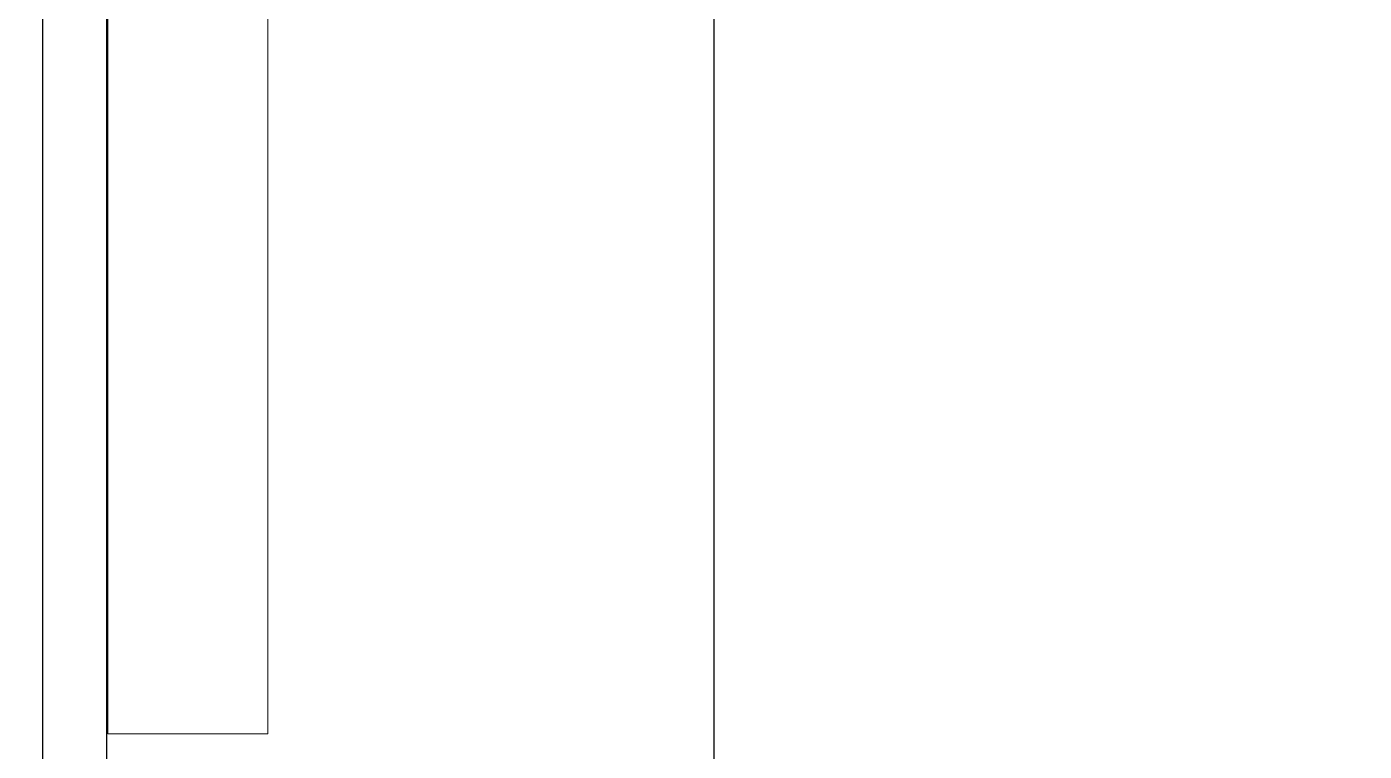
# Model space of a CAD drawing. Header units: millimetres. Extents: x -343543 to 400519, y -115663 to 104219.
# Drawn here: x -177160.6 to -176951.4, y 4732.1 to 4845.3 of the extents above; entities that cross this region are included whole.
import ezdxf

# ---------------------------------------------------------------- set-up
doc = ezdxf.new("R2010")
doc.units = ezdxf.units.MM
doc.layers.get('0').update_dxf_attribs({"color": 231, "lineweight": 0})
for name, color, linetype, lineweight in [('A-PATT', 252, 'Continuous', 9), ('A-SYMBOLS', 10, 'Continuous', 13), ('XREF MAT BANG TUONG XAY$0$01.Xref _MB T1$0$A-TEXT', 8, 'Continuous', 25)]:
    doc.layers.add(name, color=color, linetype=linetype, lineweight=lineweight)
doc.layers.add('XREF MAT BANG TUONG XAY$0$A-FNSH', color=8, linetype='Continuous')
doc.layers.add('XREF MAT BANG TUONG XAY$0$A-FURN', color=8, linetype='Continuous')

# ---------------------------------------------------------------- blocks, each defined once
blk = doc.blocks.new('XREF MAT BANG TUONG XAY$0$01.Xref _MB T1$0$Phong tam')
at = {"layer": 'XREF MAT BANG TUONG XAY$0$A-FURN', "color": 8, "elevation": 0}
blk.add_lwpolyline([(-4325, 6965), (-4420.01, 6965), (-4420.01, 1480), (-4325, 1480)], close=True, dxfattribs=at)
blk = doc.blocks.new('XREF MAT BANG NOI THAT')
at = {"color": 8}
blk.add_lwpolyline([(4185.19, 5234.82), (4210.19, 5234.82), (4210.19, 4734.82), (4185.19, 4734.82)], close=True, dxfattribs=at)
blk = doc.blocks.new('01.Xref _MB T1')
at = {"layer": 'XREF MAT BANG TUONG XAY$0$01.Xref _MB T1$0$A-TEXT', "color": 8}
blk.add_blockref('XREF MAT BANG TUONG XAY$0$01.Xref _MB T1$0$Phong tam', (8605.00011, 2999.99999), dxfattribs=at)
at = {"layer": 'XREF MAT BANG TUONG XAY$0$A-FNSH', "color": 8}
for points in [[(-15.00005, 10225.00021), (1890.00118, 10225.00021), (1890.00119, 10824.86981), (2150.00118, 10825.00868), (2150.0015, 10225.00011), (3280.00058, 10225.00011), (3279.97659, 10825.03045), (3540.00118, 10824.96241), (3540.00133, 10224.99984), (5475.00011, 10224.99984), (5475.00011, 9964.99997), (4184.98961, 9965.00167), (4184.98236, 4479.99998), (5730.00011, 4479.99998)], [(-15.00005, 10215.00021), (1900.00118, 10215.00021), (1900.00119, 10814.87515), (2140.00118, 10815.00334), (2140.0015, 10215.00011), (3290.00098, 10215.00011), (3289.97699, 10815.02783), (3530.00118, 10814.96502), (3530.00133, 10214.99984), (5465.00011, 10214.99984), (5465.00011, 9974.99999), (4174.98962, 9975.00168), (4174.98235, 4469.99998), (5720.00011, 4469.99998)]]:
    blk.add_lwpolyline(points, dxfattribs=at)
at = {"layer": 'A-PATT', "color": 8}
blk.add_blockref('XREF MAT BANG NOI THAT', (0, 0), dxfattribs=at)

msp = doc.modelspace()

# ---------------------------------------------------------------- block references
at = {"layer": 'A-SYMBOLS'}
msp.add_blockref('01.Xref _MB T1', (-181333.08, 0), dxfattribs=at)

doc.saveas('drawing.dxf')
